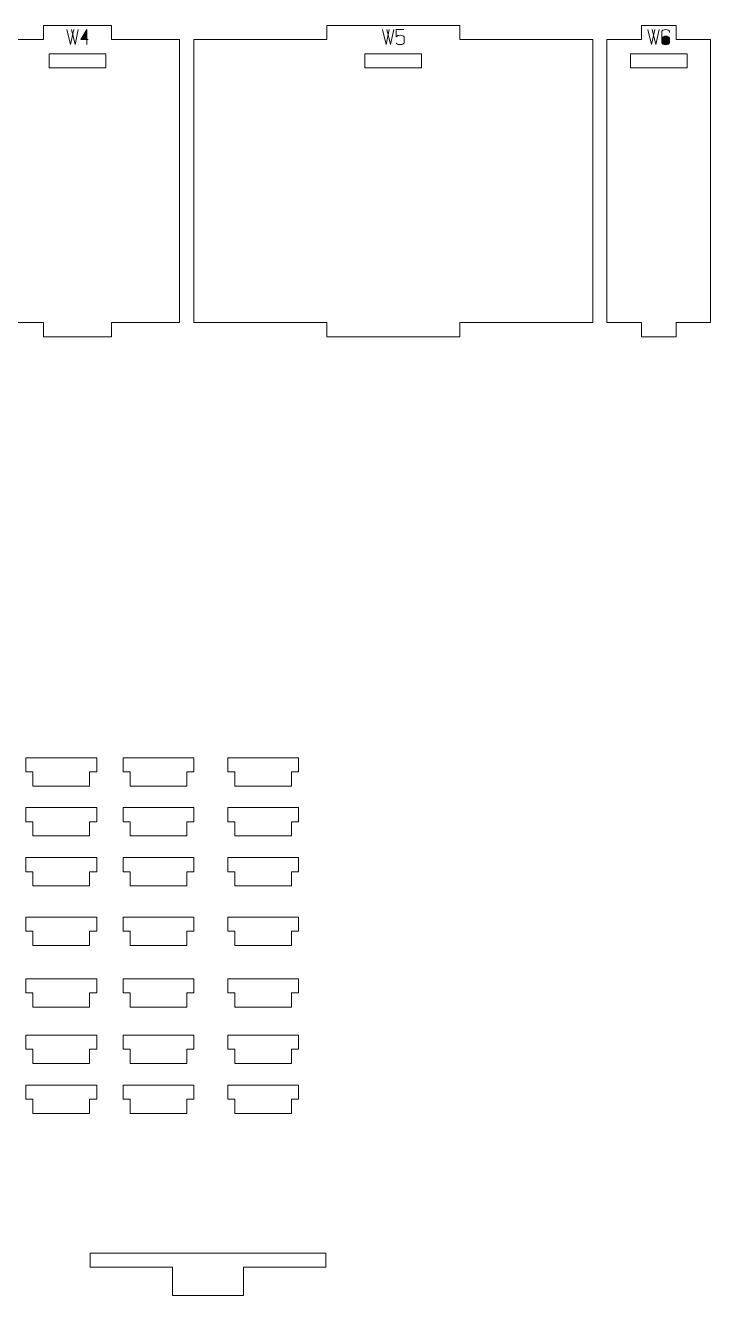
# Model space of a CAD drawing. Header units: centimetres. Extents: x -250 to 250, y -508 to 508.
# Drawn here: x 30.93 to 45.45, y -289.11 to -262.18 of the extents above; entities that cross this region are included whole.
import ezdxf

# ---------------------------------------------------------------- set-up
doc = ezdxf.new("R2010")
doc.units = ezdxf.units.CM
doc.header["$MEASUREMENT"] = 0
doc.layers.add('Capa 1', color=7, linetype='Continuous')

msp = doc.modelspace()

# ---------------------------------------------------------------- hatches: boundary and pattern name
at = {"layer": 'Capa 1', "true_color": 0x3e4095}
h = msp.add_hatch(color=175, dxfattribs=at)
edge = h.paths.add_edge_path()
edge.add_spline(control_points=[(31.81175, -262.27018), (31.81175, -262.27018), (31.88971, -262.58662), (31.88971, -262.58662), (31.88971, -262.58662), (31.95805, -262.27018), (31.95805, -262.27018), (31.95805, -262.27018), (31.95805, -262.27018), (31.95805, -262.27018), (31.95805, -262.27018), (31.88971, -262.58662), (31.88971, -262.58662), (31.88971, -262.58662), (31.81175, -262.27018), (31.81175, -262.27018)], knot_values=[0, 0, 0, 0, 0.2, 0.2, 0.2, 0.4, 0.4, 0.4, 0.6, 0.6, 0.6, 0.8, 0.8, 0.8, 1, 1, 1, 1], degree=3, periodic=1)
h = msp.add_hatch(color=175, dxfattribs=at)
edge = h.paths.add_edge_path()
edge.add_spline(control_points=[(31.90531, -262.27018), (31.90531, -262.27018), (31.98327, -262.58662), (31.98327, -262.58662), (31.98327, -262.58662), (32.0516, -262.27018), (32.0516, -262.27018), (32.0516, -262.27018), (32.0516, -262.27018), (32.0516, -262.27018), (32.0516, -262.27018), (31.98327, -262.58662), (31.98327, -262.58662), (31.98327, -262.58662), (31.90531, -262.27018), (31.90531, -262.27018)], knot_values=[0, 0, 0, 0, 0.2, 0.2, 0.2, 0.4, 0.4, 0.4, 0.6, 0.6, 0.6, 0.8, 0.8, 0.8, 1, 1, 1, 1], degree=3, periodic=1)
h = msp.add_hatch(color=175, dxfattribs=at)
edge = h.paths.add_edge_path()
edge.add_spline(control_points=[(32.23505, -262.48206), (32.23505, -262.48206), (32.23505, -262.26972), (32.23505, -262.26972), (32.23505, -262.26972), (32.10526, -262.48206), (32.10526, -262.48206), (32.10526, -262.48206), (32.23505, -262.48206), (32.23505, -262.48206)], knot_values=[0, 0, 0, 0, 0.33333333, 0.33333333, 0.33333333, 0.66666667, 0.66666667, 0.66666667, 1, 1, 1, 1], degree=3, periodic=1)
h = msp.add_hatch(color=175, dxfattribs=at)
edge = h.paths.add_edge_path()
edge.add_spline(control_points=[(32.23505, -262.48206), (32.23505, -262.48206), (32.23505, -262.58662), (32.23505, -262.58662), (32.23505, -262.58662), (32.23505, -262.48206), (32.23505, -262.48206), (32.23505, -262.48206), (32.10526, -262.48206), (32.10526, -262.48206), (32.10526, -262.48206), (32.23505, -262.26972), (32.23505, -262.26972), (32.23505, -262.26972), (32.23505, -262.48206), (32.23505, -262.48206), (32.23505, -262.48206), (32.26486, -262.48206), (32.26486, -262.48206), (32.26486, -262.48206), (32.23505, -262.48206), (32.23505, -262.48206)], knot_values=[0, 0, 0, 0, 0.14285714, 0.14285714, 0.14285714, 0.28571429, 0.28571429, 0.28571429, 0.42857143, 0.42857143, 0.42857143, 0.57142857, 0.57142857, 0.57142857, 0.71428571, 0.71428571, 0.71428571, 0.85714286, 0.85714286, 0.85714286, 1, 1, 1, 1], degree=3, periodic=1)
h = msp.add_hatch(color=175, dxfattribs=at)
edge = h.paths.add_edge_path()
edge.add_spline(control_points=[(38.49893, -262.27018), (38.49893, -262.27018), (38.57689, -262.58662), (38.57689, -262.58662), (38.57689, -262.58662), (38.64523, -262.27018), (38.64523, -262.27018), (38.64523, -262.27018), (38.64523, -262.27018), (38.64523, -262.27018), (38.64523, -262.27018), (38.57689, -262.58662), (38.57689, -262.58662), (38.57689, -262.58662), (38.49893, -262.27018), (38.49893, -262.27018)], knot_values=[0, 0, 0, 0, 0.2, 0.2, 0.2, 0.4, 0.4, 0.4, 0.6, 0.6, 0.6, 0.8, 0.8, 0.8, 1, 1, 1, 1], degree=3, periodic=1)
h = msp.add_hatch(color=175, dxfattribs=at)
edge = h.paths.add_edge_path()
edge.add_spline(control_points=[(38.59249, -262.27018), (38.59249, -262.27018), (38.67045, -262.58662), (38.67045, -262.58662), (38.67045, -262.58662), (38.73878, -262.27018), (38.73878, -262.27018), (38.73878, -262.27018), (38.73878, -262.27018), (38.73878, -262.27018), (38.73878, -262.27018), (38.67045, -262.58662), (38.67045, -262.58662), (38.67045, -262.58662), (38.59249, -262.27018), (38.59249, -262.27018)], knot_values=[0, 0, 0, 0, 0.2, 0.2, 0.2, 0.4, 0.4, 0.4, 0.6, 0.6, 0.6, 0.8, 0.8, 0.8, 1, 1, 1, 1], degree=3, periodic=1)
h = msp.add_hatch(color=175, dxfattribs=at)
edge = h.paths.add_edge_path()
edge.add_spline(control_points=[(38.87499, -262.58662), (38.85145, -262.58662), (38.8318, -262.58318), (38.81606, -262.5763), (38.80031, -262.56942), (38.79244, -262.56109), (38.79244, -262.55131), (38.79244, -262.56109), (38.80031, -262.56942), (38.81606, -262.5763), (38.8318, -262.58318), (38.85145, -262.58662), (38.87499, -262.58662), (38.89853, -262.58662), (38.91818, -262.58318), (38.93392, -262.5763), (38.94967, -262.56942), (38.95754, -262.56109), (38.95754, -262.55131), (38.95754, -262.55131), (38.95754, -262.42565), (38.95754, -262.42565), (38.95754, -262.41586), (38.94967, -262.40753), (38.93392, -262.40065), (38.91818, -262.39377), (38.89853, -262.39033), (38.87499, -262.39033), (38.85359, -262.39217), (38.83708, -262.39462), (38.82546, -262.39767), (38.81384, -262.40073), (38.80284, -262.41006), (38.79244, -262.42565), (38.79244, -262.42565), (38.79244, -262.27018), (38.79244, -262.27018), (38.79244, -262.27018), (38.95204, -262.27018), (38.95204, -262.27018), (38.95204, -262.27018), (38.79244, -262.27018), (38.79244, -262.27018), (38.79244, -262.27018), (38.79244, -262.42565), (38.79244, -262.42565), (38.80284, -262.41006), (38.81384, -262.40073), (38.82546, -262.39767), (38.83708, -262.39462), (38.85359, -262.39217), (38.87499, -262.39033), (38.89853, -262.39033), (38.91818, -262.39377), (38.93392, -262.40065), (38.94967, -262.40753), (38.95754, -262.41586), (38.95754, -262.42565), (38.95754, -262.42565), (38.95754, -262.55131), (38.95754, -262.55131), (38.95754, -262.56109), (38.94967, -262.56942), (38.93392, -262.5763), (38.91818, -262.58318), (38.89853, -262.58662), (38.87499, -262.58662)], knot_values=[0, 0, 0, 0, 0.04545455, 0.04545455, 0.04545455, 0.09090909, 0.09090909, 0.09090909, 0.13636364, 0.13636364, 0.13636364, 0.18181818, 0.18181818, 0.18181818, 0.22727273, 0.22727273, 0.22727273, 0.27272727, 0.27272727, 0.27272727, 0.31818182, 0.31818182, 0.31818182, 0.36363636, 0.36363636, 0.36363636, 0.40909091, 0.40909091, 0.40909091, 0.45454545, 0.45454545, 0.45454545, 0.5, 0.5, 0.5, 0.54545455, 0.54545455, 0.54545455, 0.59090909, 0.59090909, 0.59090909, 0.63636364, 0.63636364, 0.63636364, 0.68181818, 0.68181818, 0.68181818, 0.72727273, 0.72727273, 0.72727273, 0.77272727, 0.77272727, 0.77272727, 0.81818182, 0.81818182, 0.81818182, 0.86363636, 0.86363636, 0.86363636, 0.90909091, 0.90909091, 0.90909091, 0.95454545, 0.95454545, 0.95454545, 1, 1, 1, 1], degree=3, periodic=1)
h = msp.add_hatch(color=175, dxfattribs=at)
edge = h.paths.add_edge_path()
edge.add_spline(control_points=[(44.12584, -262.27018), (44.12584, -262.27018), (44.2038, -262.58662), (44.2038, -262.58662), (44.2038, -262.58662), (44.27214, -262.27018), (44.27214, -262.27018), (44.27214, -262.27018), (44.27214, -262.27018), (44.27214, -262.27018), (44.27214, -262.27018), (44.2038, -262.58662), (44.2038, -262.58662), (44.2038, -262.58662), (44.12584, -262.27018), (44.12584, -262.27018)], knot_values=[0, 0, 0, 0, 0.2, 0.2, 0.2, 0.4, 0.4, 0.4, 0.6, 0.6, 0.6, 0.8, 0.8, 0.8, 1, 1, 1, 1], degree=3, periodic=1)
h = msp.add_hatch(color=175, dxfattribs=at)
edge = h.paths.add_edge_path()
edge.add_spline(control_points=[(44.2194, -262.27018), (44.2194, -262.27018), (44.29736, -262.58662), (44.29736, -262.58662), (44.29736, -262.58662), (44.36569, -262.27018), (44.36569, -262.27018), (44.36569, -262.27018), (44.36569, -262.27018), (44.36569, -262.27018), (44.36569, -262.27018), (44.29736, -262.58662), (44.29736, -262.58662), (44.29736, -262.58662), (44.2194, -262.27018), (44.2194, -262.27018)], knot_values=[0, 0, 0, 0, 0.2, 0.2, 0.2, 0.4, 0.4, 0.4, 0.6, 0.6, 0.6, 0.8, 0.8, 0.8, 1, 1, 1, 1], degree=3, periodic=1)
h = msp.add_hatch(color=175, dxfattribs=at)
edge = h.paths.add_edge_path()
edge.add_spline(control_points=[(44.5019, -262.58662), (44.47836, -262.58662), (44.45871, -262.58318), (44.44297, -262.5763), (44.42722, -262.56942), (44.41935, -262.56109), (44.41935, -262.55131), (44.41935, -262.55131), (44.41935, -262.44445), (44.41935, -262.44445), (44.41935, -262.44445), (44.41935, -262.30549), (44.41935, -262.30549), (44.41935, -262.29571), (44.42722, -262.28738), (44.44297, -262.2805), (44.45871, -262.27362), (44.47836, -262.27018), (44.5019, -262.27018), (44.52544, -262.27018), (44.54509, -262.27362), (44.56083, -262.2805), (44.57658, -262.28738), (44.58445, -262.29571), (44.58445, -262.30549), (44.58445, -262.30549), (44.58445, -262.33117), (44.58445, -262.33117), (44.58445, -262.33117), (44.58445, -262.30549), (44.58445, -262.30549), (44.58445, -262.29571), (44.57658, -262.28738), (44.56083, -262.2805), (44.54509, -262.27362), (44.52544, -262.27018), (44.5019, -262.27018), (44.47836, -262.27018), (44.45871, -262.27362), (44.44297, -262.2805), (44.42722, -262.28738), (44.41935, -262.29571), (44.41935, -262.30549), (44.41935, -262.30549), (44.41935, -262.44445), (44.41935, -262.44445), (44.41935, -262.43528), (44.4289, -262.4271), (44.44801, -262.41992), (44.46712, -262.41273), (44.48508, -262.40914), (44.5019, -262.40914), (44.52544, -262.40914), (44.54509, -262.41258), (44.56083, -262.41946), (44.57658, -262.42634), (44.58445, -262.43467), (44.58445, -262.44445), (44.58445, -262.44445), (44.58445, -262.55131), (44.58445, -262.55131), (44.58445, -262.56109), (44.57658, -262.56942), (44.56083, -262.5763), (44.54509, -262.58318), (44.52544, -262.58662), (44.5019, -262.58662)], knot_values=[0, 0, 0, 0, 0.04545455, 0.04545455, 0.04545455, 0.09090909, 0.09090909, 0.09090909, 0.13636364, 0.13636364, 0.13636364, 0.18181818, 0.18181818, 0.18181818, 0.22727273, 0.22727273, 0.22727273, 0.27272727, 0.27272727, 0.27272727, 0.31818182, 0.31818182, 0.31818182, 0.36363636, 0.36363636, 0.36363636, 0.40909091, 0.40909091, 0.40909091, 0.45454545, 0.45454545, 0.45454545, 0.5, 0.5, 0.5, 0.54545455, 0.54545455, 0.54545455, 0.59090909, 0.59090909, 0.59090909, 0.63636364, 0.63636364, 0.63636364, 0.68181818, 0.68181818, 0.68181818, 0.72727273, 0.72727273, 0.72727273, 0.77272727, 0.77272727, 0.77272727, 0.81818182, 0.81818182, 0.81818182, 0.86363636, 0.86363636, 0.86363636, 0.90909091, 0.90909091, 0.90909091, 0.95454545, 0.95454545, 0.95454545, 1, 1, 1, 1], degree=3, periodic=1)
h = msp.add_hatch(color=175, dxfattribs=at)
edge = h.paths.add_edge_path()
edge.add_spline(control_points=[(44.41935, -262.55131), (44.41935, -262.56109), (44.42722, -262.56942), (44.44297, -262.5763), (44.45871, -262.58318), (44.47836, -262.58662), (44.5019, -262.58662), (44.52544, -262.58662), (44.54509, -262.58318), (44.56083, -262.5763), (44.57658, -262.56942), (44.58445, -262.56109), (44.58445, -262.55131), (44.58445, -262.55131), (44.58445, -262.44445), (44.58445, -262.44445), (44.58445, -262.43467), (44.57658, -262.42634), (44.56083, -262.41946), (44.54509, -262.41258), (44.52544, -262.40914), (44.5019, -262.40914), (44.48508, -262.40914), (44.46712, -262.41273), (44.44801, -262.41992), (44.4289, -262.4271), (44.41935, -262.43528), (44.41935, -262.44445), (44.41935, -262.44445), (44.41935, -262.55131), (44.41935, -262.55131)], knot_values=[0, 0, 0, 0, 0.1, 0.1, 0.1, 0.2, 0.2, 0.2, 0.3, 0.3, 0.3, 0.4, 0.4, 0.4, 0.5, 0.5, 0.5, 0.6, 0.6, 0.6, 0.7, 0.7, 0.7, 0.8, 0.8, 0.8, 0.9, 0.9, 0.9, 1, 1, 1, 1], degree=3, periodic=1)

# ---------------------------------------------------------------- linework, layer by layer
at = {"layer": 'Capa 1', "color": 240, "lineweight": 20}
for points, knots in [([(29.87592, -262.48022), (29.87592, -262.48022), (29.87592, -268.48022), (29.87592, -268.48022), (29.87592, -268.48022), (31.31752, -268.48022), (31.31752, -268.48022), (31.31752, -268.48022), (31.31752, -268.78022), (31.31752, -268.78022), (31.31752, -268.78022), (32.75911, -268.78022), (32.75911, -268.78022), (32.75911, -268.78022), (32.75911, -268.48022), (32.75911, -268.48022), (32.75911, -268.48022), (34.2007, -268.48022), (34.2007, -268.48022), (34.2007, -268.48022), (34.2007, -262.48022), (34.2007, -262.48022), (34.2007, -262.48022), (32.75911, -262.48022), (32.75911, -262.48022), (32.75911, -262.48022), (32.75911, -262.18022), (32.75911, -262.18022), (32.75911, -262.18022), (31.31752, -262.18022), (31.31752, -262.18022), (31.31752, -262.18022), (31.31752, -262.48022), (31.31752, -262.48022), (31.31752, -262.48022), (29.87592, -262.48022), (29.87592, -262.48022)], [0, 0, 0, 0, 0.08333333, 0.08333333, 0.08333333, 0.16666667, 0.16666667, 0.16666667, 0.25, 0.25, 0.25, 0.33333333, 0.33333333, 0.33333333, 0.41666667, 0.41666667, 0.41666667, 0.5, 0.5, 0.5, 0.58333333, 0.58333333, 0.58333333, 0.66666667, 0.66666667, 0.66666667, 0.75, 0.75, 0.75, 0.83333333, 0.83333333, 0.83333333, 0.91666667, 0.91666667, 0.91666667, 1, 1, 1, 1]), ([(34.5007, -262.48022), (34.5007, -262.48022), (34.5007, -268.48022), (34.5007, -268.48022), (34.5007, -268.48022), (37.31906, -268.48022), (37.31906, -268.48022), (37.31906, -268.48022), (37.31906, -268.78022), (37.31906, -268.78022), (37.31906, -268.78022), (40.13741, -268.78022), (40.13741, -268.78022), (40.13741, -268.78022), (40.13741, -268.48022), (40.13741, -268.48022), (40.13741, -268.48022), (42.95577, -268.48022), (42.95577, -268.48022), (42.95577, -268.48022), (42.95577, -262.48022), (42.95577, -262.48022), (42.95577, -262.48022), (40.13741, -262.48022), (40.13741, -262.48022), (40.13741, -262.48022), (40.13741, -262.18022), (40.13741, -262.18022), (40.13741, -262.18022), (37.31906, -262.18022), (37.31906, -262.18022), (37.31906, -262.18022), (37.31906, -262.48022), (37.31906, -262.48022), (37.31906, -262.48022), (34.5007, -262.48022), (34.5007, -262.48022)], [0, 0, 0, 0, 0.08333333, 0.08333333, 0.08333333, 0.16666667, 0.16666667, 0.16666667, 0.25, 0.25, 0.25, 0.33333333, 0.33333333, 0.33333333, 0.41666667, 0.41666667, 0.41666667, 0.5, 0.5, 0.5, 0.58333333, 0.58333333, 0.58333333, 0.66666667, 0.66666667, 0.66666667, 0.75, 0.75, 0.75, 0.83333333, 0.83333333, 0.83333333, 0.91666667, 0.91666667, 0.91666667, 1, 1, 1, 1]), ([(43.25577, -262.48022), (43.25577, -262.48022), (43.25577, -268.48022), (43.25577, -268.48022), (43.25577, -268.48022), (43.98868, -268.48022), (43.98868, -268.48022), (43.98868, -268.48022), (43.98868, -268.78022), (43.98868, -268.78022), (43.98868, -268.78022), (44.7216, -268.78022), (44.7216, -268.78022), (44.7216, -268.78022), (44.7216, -268.48022), (44.7216, -268.48022), (44.7216, -268.48022), (45.45452, -268.48022), (45.45452, -268.48022), (45.45452, -268.48022), (45.45452, -262.48022), (45.45452, -262.48022), (45.45452, -262.48022), (44.7216, -262.48022), (44.7216, -262.48022), (44.7216, -262.48022), (44.7216, -262.18022), (44.7216, -262.18022), (44.7216, -262.18022), (43.98868, -262.18022), (43.98868, -262.18022), (43.98868, -262.18022), (43.98868, -262.48022), (43.98868, -262.48022), (43.98868, -262.48022), (43.25577, -262.48022), (43.25577, -262.48022)], [0, 0, 0, 0, 0.08333333, 0.08333333, 0.08333333, 0.16666667, 0.16666667, 0.16666667, 0.25, 0.25, 0.25, 0.33333333, 0.33333333, 0.33333333, 0.41666667, 0.41666667, 0.41666667, 0.5, 0.5, 0.5, 0.58333333, 0.58333333, 0.58333333, 0.66666667, 0.66666667, 0.66666667, 0.75, 0.75, 0.75, 0.83333333, 0.83333333, 0.83333333, 0.91666667, 0.91666667, 0.91666667, 1, 1, 1, 1]), ([(31.43831, -263.08), (31.43831, -263.08), (32.63831, -263.08), (32.63831, -263.08), (32.63831, -263.08), (32.63831, -262.78), (32.63831, -262.78), (32.63831, -262.78), (31.43831, -262.78), (31.43831, -262.78), (31.43831, -262.78), (31.43831, -263.08), (31.43831, -263.08)], [0, 0, 0, 0, 0.25, 0.25, 0.25, 0.5, 0.5, 0.5, 0.75, 0.75, 0.75, 1, 1, 1, 1]), ([(38.12824, -263.08), (38.12824, -263.08), (39.32824, -263.08), (39.32824, -263.08), (39.32824, -263.08), (39.32824, -262.78), (39.32824, -262.78), (39.32824, -262.78), (38.12824, -262.78), (38.12824, -262.78), (38.12824, -262.78), (38.12824, -263.08), (38.12824, -263.08)], [0, 0, 0, 0, 0.25, 0.25, 0.25, 0.5, 0.5, 0.5, 0.75, 0.75, 0.75, 1, 1, 1, 1]), ([(43.75515, -263.08), (43.75515, -263.08), (44.95515, -263.08), (44.95515, -263.08), (44.95515, -263.08), (44.95515, -262.78), (44.95515, -262.78), (44.95515, -262.78), (43.75515, -262.78), (43.75515, -262.78), (43.75515, -262.78), (43.75515, -263.08), (43.75515, -263.08)], [0, 0, 0, 0, 0.25, 0.25, 0.25, 0.5, 0.5, 0.5, 0.75, 0.75, 0.75, 1, 1, 1, 1])]:
    msp.add_open_spline(points, degree=3, knots=knots, dxfattribs=at)
at = {"layer": 'Capa 1', "color": 114, "lineweight": 9}
for points, knots in [([(31.81175, -262.27018), (31.81175, -262.27018), (31.88971, -262.58662), (31.88971, -262.58662), (31.88971, -262.58662), (31.95805, -262.27018), (31.95805, -262.27018), (31.95805, -262.27018), (31.95805, -262.27018), (31.95805, -262.27018), (31.95805, -262.27018), (31.88971, -262.58662), (31.88971, -262.58662), (31.88971, -262.58662), (31.81175, -262.27018), (31.81175, -262.27018)], [0, 0, 0, 0, 0.2, 0.2, 0.2, 0.4, 0.4, 0.4, 0.6, 0.6, 0.6, 0.8, 0.8, 0.8, 1, 1, 1, 1]), ([(31.90531, -262.27018), (31.90531, -262.27018), (31.98327, -262.58662), (31.98327, -262.58662), (31.98327, -262.58662), (32.0516, -262.27018), (32.0516, -262.27018), (32.0516, -262.27018), (32.0516, -262.27018), (32.0516, -262.27018), (32.0516, -262.27018), (31.98327, -262.58662), (31.98327, -262.58662), (31.98327, -262.58662), (31.90531, -262.27018), (31.90531, -262.27018)], [0, 0, 0, 0, 0.2, 0.2, 0.2, 0.4, 0.4, 0.4, 0.6, 0.6, 0.6, 0.8, 0.8, 0.8, 1, 1, 1, 1]), ([(32.23505, -262.48206), (32.23505, -262.48206), (32.23505, -262.26972), (32.23505, -262.26972), (32.23505, -262.26972), (32.10526, -262.48206), (32.10526, -262.48206), (32.10526, -262.48206), (32.23505, -262.48206), (32.23505, -262.48206)], [0, 0, 0, 0, 0.33333333, 0.33333333, 0.33333333, 0.66666667, 0.66666667, 0.66666667, 1, 1, 1, 1]), ([(32.23505, -262.48206), (32.23505, -262.48206), (32.23505, -262.58662), (32.23505, -262.58662), (32.23505, -262.58662), (32.23505, -262.48206), (32.23505, -262.48206), (32.23505, -262.48206), (32.10526, -262.48206), (32.10526, -262.48206), (32.10526, -262.48206), (32.23505, -262.26972), (32.23505, -262.26972), (32.23505, -262.26972), (32.23505, -262.48206), (32.23505, -262.48206), (32.23505, -262.48206), (32.26486, -262.48206), (32.26486, -262.48206), (32.26486, -262.48206), (32.23505, -262.48206), (32.23505, -262.48206)], [0, 0, 0, 0, 0.14285714, 0.14285714, 0.14285714, 0.28571429, 0.28571429, 0.28571429, 0.42857143, 0.42857143, 0.42857143, 0.57142857, 0.57142857, 0.57142857, 0.71428571, 0.71428571, 0.71428571, 0.85714286, 0.85714286, 0.85714286, 1, 1, 1, 1]), ([(38.49893, -262.27018), (38.49893, -262.27018), (38.57689, -262.58662), (38.57689, -262.58662), (38.57689, -262.58662), (38.64523, -262.27018), (38.64523, -262.27018), (38.64523, -262.27018), (38.64523, -262.27018), (38.64523, -262.27018), (38.64523, -262.27018), (38.57689, -262.58662), (38.57689, -262.58662), (38.57689, -262.58662), (38.49893, -262.27018), (38.49893, -262.27018)], [0, 0, 0, 0, 0.2, 0.2, 0.2, 0.4, 0.4, 0.4, 0.6, 0.6, 0.6, 0.8, 0.8, 0.8, 1, 1, 1, 1]), ([(38.59249, -262.27018), (38.59249, -262.27018), (38.67045, -262.58662), (38.67045, -262.58662), (38.67045, -262.58662), (38.73878, -262.27018), (38.73878, -262.27018), (38.73878, -262.27018), (38.73878, -262.27018), (38.73878, -262.27018), (38.73878, -262.27018), (38.67045, -262.58662), (38.67045, -262.58662), (38.67045, -262.58662), (38.59249, -262.27018), (38.59249, -262.27018)], [0, 0, 0, 0, 0.2, 0.2, 0.2, 0.4, 0.4, 0.4, 0.6, 0.6, 0.6, 0.8, 0.8, 0.8, 1, 1, 1, 1]), ([(38.87499, -262.58662), (38.85145, -262.58662), (38.8318, -262.58318), (38.81606, -262.5763), (38.80031, -262.56942), (38.79244, -262.56109), (38.79244, -262.55131), (38.79244, -262.56109), (38.80031, -262.56942), (38.81606, -262.5763), (38.8318, -262.58318), (38.85145, -262.58662), (38.87499, -262.58662), (38.89853, -262.58662), (38.91818, -262.58318), (38.93392, -262.5763), (38.94967, -262.56942), (38.95754, -262.56109), (38.95754, -262.55131), (38.95754, -262.55131), (38.95754, -262.42565), (38.95754, -262.42565), (38.95754, -262.41586), (38.94967, -262.40753), (38.93392, -262.40065), (38.91818, -262.39377), (38.89853, -262.39033), (38.87499, -262.39033), (38.85359, -262.39217), (38.83708, -262.39462), (38.82546, -262.39767), (38.81384, -262.40073), (38.80284, -262.41006), (38.79244, -262.42565), (38.79244, -262.42565), (38.79244, -262.27018), (38.79244, -262.27018), (38.79244, -262.27018), (38.95204, -262.27018), (38.95204, -262.27018), (38.95204, -262.27018), (38.79244, -262.27018), (38.79244, -262.27018), (38.79244, -262.27018), (38.79244, -262.42565), (38.79244, -262.42565), (38.80284, -262.41006), (38.81384, -262.40073), (38.82546, -262.39767), (38.83708, -262.39462), (38.85359, -262.39217), (38.87499, -262.39033), (38.89853, -262.39033), (38.91818, -262.39377), (38.93392, -262.40065), (38.94967, -262.40753), (38.95754, -262.41586), (38.95754, -262.42565), (38.95754, -262.42565), (38.95754, -262.55131), (38.95754, -262.55131), (38.95754, -262.56109), (38.94967, -262.56942), (38.93392, -262.5763), (38.91818, -262.58318), (38.89853, -262.58662), (38.87499, -262.58662)], [0, 0, 0, 0, 0.04545455, 0.04545455, 0.04545455, 0.09090909, 0.09090909, 0.09090909, 0.13636364, 0.13636364, 0.13636364, 0.18181818, 0.18181818, 0.18181818, 0.22727273, 0.22727273, 0.22727273, 0.27272727, 0.27272727, 0.27272727, 0.31818182, 0.31818182, 0.31818182, 0.36363636, 0.36363636, 0.36363636, 0.40909091, 0.40909091, 0.40909091, 0.45454545, 0.45454545, 0.45454545, 0.5, 0.5, 0.5, 0.54545455, 0.54545455, 0.54545455, 0.59090909, 0.59090909, 0.59090909, 0.63636364, 0.63636364, 0.63636364, 0.68181818, 0.68181818, 0.68181818, 0.72727273, 0.72727273, 0.72727273, 0.77272727, 0.77272727, 0.77272727, 0.81818182, 0.81818182, 0.81818182, 0.86363636, 0.86363636, 0.86363636, 0.90909091, 0.90909091, 0.90909091, 0.95454545, 0.95454545, 0.95454545, 1, 1, 1, 1]), ([(44.12584, -262.27018), (44.12584, -262.27018), (44.2038, -262.58662), (44.2038, -262.58662), (44.2038, -262.58662), (44.27214, -262.27018), (44.27214, -262.27018), (44.27214, -262.27018), (44.27214, -262.27018), (44.27214, -262.27018), (44.27214, -262.27018), (44.2038, -262.58662), (44.2038, -262.58662), (44.2038, -262.58662), (44.12584, -262.27018), (44.12584, -262.27018)], [0, 0, 0, 0, 0.2, 0.2, 0.2, 0.4, 0.4, 0.4, 0.6, 0.6, 0.6, 0.8, 0.8, 0.8, 1, 1, 1, 1]), ([(44.2194, -262.27018), (44.2194, -262.27018), (44.29736, -262.58662), (44.29736, -262.58662), (44.29736, -262.58662), (44.36569, -262.27018), (44.36569, -262.27018), (44.36569, -262.27018), (44.36569, -262.27018), (44.36569, -262.27018), (44.36569, -262.27018), (44.29736, -262.58662), (44.29736, -262.58662), (44.29736, -262.58662), (44.2194, -262.27018), (44.2194, -262.27018)], [0, 0, 0, 0, 0.2, 0.2, 0.2, 0.4, 0.4, 0.4, 0.6, 0.6, 0.6, 0.8, 0.8, 0.8, 1, 1, 1, 1]), ([(44.5019, -262.58662), (44.47836, -262.58662), (44.45871, -262.58318), (44.44297, -262.5763), (44.42722, -262.56942), (44.41935, -262.56109), (44.41935, -262.55131), (44.41935, -262.55131), (44.41935, -262.44445), (44.41935, -262.44445), (44.41935, -262.44445), (44.41935, -262.30549), (44.41935, -262.30549), (44.41935, -262.29571), (44.42722, -262.28738), (44.44297, -262.2805), (44.45871, -262.27362), (44.47836, -262.27018), (44.5019, -262.27018), (44.52544, -262.27018), (44.54509, -262.27362), (44.56083, -262.2805), (44.57658, -262.28738), (44.58445, -262.29571), (44.58445, -262.30549), (44.58445, -262.30549), (44.58445, -262.33117), (44.58445, -262.33117), (44.58445, -262.33117), (44.58445, -262.30549), (44.58445, -262.30549), (44.58445, -262.29571), (44.57658, -262.28738), (44.56083, -262.2805), (44.54509, -262.27362), (44.52544, -262.27018), (44.5019, -262.27018), (44.47836, -262.27018), (44.45871, -262.27362), (44.44297, -262.2805), (44.42722, -262.28738), (44.41935, -262.29571), (44.41935, -262.30549), (44.41935, -262.30549), (44.41935, -262.44445), (44.41935, -262.44445), (44.41935, -262.43528), (44.4289, -262.4271), (44.44801, -262.41992), (44.46712, -262.41273), (44.48508, -262.40914), (44.5019, -262.40914), (44.52544, -262.40914), (44.54509, -262.41258), (44.56083, -262.41946), (44.57658, -262.42634), (44.58445, -262.43467), (44.58445, -262.44445), (44.58445, -262.44445), (44.58445, -262.55131), (44.58445, -262.55131), (44.58445, -262.56109), (44.57658, -262.56942), (44.56083, -262.5763), (44.54509, -262.58318), (44.52544, -262.58662), (44.5019, -262.58662)], [0, 0, 0, 0, 0.04545455, 0.04545455, 0.04545455, 0.09090909, 0.09090909, 0.09090909, 0.13636364, 0.13636364, 0.13636364, 0.18181818, 0.18181818, 0.18181818, 0.22727273, 0.22727273, 0.22727273, 0.27272727, 0.27272727, 0.27272727, 0.31818182, 0.31818182, 0.31818182, 0.36363636, 0.36363636, 0.36363636, 0.40909091, 0.40909091, 0.40909091, 0.45454545, 0.45454545, 0.45454545, 0.5, 0.5, 0.5, 0.54545455, 0.54545455, 0.54545455, 0.59090909, 0.59090909, 0.59090909, 0.63636364, 0.63636364, 0.63636364, 0.68181818, 0.68181818, 0.68181818, 0.72727273, 0.72727273, 0.72727273, 0.77272727, 0.77272727, 0.77272727, 0.81818182, 0.81818182, 0.81818182, 0.86363636, 0.86363636, 0.86363636, 0.90909091, 0.90909091, 0.90909091, 0.95454545, 0.95454545, 0.95454545, 1, 1, 1, 1]), ([(44.41935, -262.55131), (44.41935, -262.56109), (44.42722, -262.56942), (44.44297, -262.5763), (44.45871, -262.58318), (44.47836, -262.58662), (44.5019, -262.58662), (44.52544, -262.58662), (44.54509, -262.58318), (44.56083, -262.5763), (44.57658, -262.56942), (44.58445, -262.56109), (44.58445, -262.55131), (44.58445, -262.55131), (44.58445, -262.44445), (44.58445, -262.44445), (44.58445, -262.43467), (44.57658, -262.42634), (44.56083, -262.41946), (44.54509, -262.41258), (44.52544, -262.40914), (44.5019, -262.40914), (44.48508, -262.40914), (44.46712, -262.41273), (44.44801, -262.41992), (44.4289, -262.4271), (44.41935, -262.43528), (44.41935, -262.44445), (44.41935, -262.44445), (44.41935, -262.55131), (44.41935, -262.55131)], [0, 0, 0, 0, 0.1, 0.1, 0.1, 0.2, 0.2, 0.2, 0.3, 0.3, 0.3, 0.4, 0.4, 0.4, 0.5, 0.5, 0.5, 0.6, 0.6, 0.6, 0.7, 0.7, 0.7, 0.8, 0.8, 0.8, 0.9, 0.9, 0.9, 1, 1, 1, 1])]:
    msp.add_open_spline(points, degree=3, knots=knots, dxfattribs=at)
at = {"layer": 'Capa 1', "color": 240, "lineweight": 9}
for points in [[(32.2921, -278.00751), (32.2921, -278.00751), (32.2921, -278.30751), (32.2921, -278.30751), (32.2921, -278.30751), (31.0921, -278.30751), (31.0921, -278.30751), (31.0921, -278.30751), (31.0921, -278.00751), (31.0921, -278.00751), (31.0921, -278.00751), (30.9421, -278.00751), (30.9421, -278.00751), (30.9421, -278.00751), (30.9421, -277.70751), (30.9421, -277.70751), (30.9421, -277.70751), (32.4421, -277.70751), (32.4421, -277.70751), (32.4421, -277.70751), (32.4421, -278.00751), (32.4421, -278.00751), (32.4421, -278.00751), (32.2921, -278.00751), (32.2921, -278.00751)], [(34.35202, -278.00751), (34.35202, -278.00751), (34.35202, -278.30751), (34.35202, -278.30751), (34.35202, -278.30751), (33.15202, -278.30751), (33.15202, -278.30751), (33.15202, -278.30751), (33.15202, -278.00751), (33.15202, -278.00751), (33.15202, -278.00751), (33.00202, -278.00751), (33.00202, -278.00751), (33.00202, -278.00751), (33.00202, -277.70751), (33.00202, -277.70751), (33.00202, -277.70751), (34.50202, -277.70751), (34.50202, -277.70751), (34.50202, -277.70751), (34.50202, -278.00751), (34.50202, -278.00751), (34.50202, -278.00751), (34.35202, -278.00751), (34.35202, -278.00751)], [(36.57235, -278.00751), (36.57235, -278.00751), (36.57235, -278.30751), (36.57235, -278.30751), (36.57235, -278.30751), (35.37235, -278.30751), (35.37235, -278.30751), (35.37235, -278.30751), (35.37235, -278.00751), (35.37235, -278.00751), (35.37235, -278.00751), (35.22235, -278.00751), (35.22235, -278.00751), (35.22235, -278.00751), (35.22235, -277.70751), (35.22235, -277.70751), (35.22235, -277.70751), (36.72235, -277.70751), (36.72235, -277.70751), (36.72235, -277.70751), (36.72235, -278.00751), (36.72235, -278.00751), (36.72235, -278.00751), (36.57235, -278.00751), (36.57235, -278.00751)], [(32.2921, -279.06331), (32.2921, -279.06331), (32.2921, -279.36331), (32.2921, -279.36331), (32.2921, -279.36331), (31.0921, -279.36331), (31.0921, -279.36331), (31.0921, -279.36331), (31.0921, -279.06331), (31.0921, -279.06331), (31.0921, -279.06331), (30.9421, -279.06331), (30.9421, -279.06331), (30.9421, -279.06331), (30.9421, -278.76331), (30.9421, -278.76331), (30.9421, -278.76331), (32.4421, -278.76331), (32.4421, -278.76331), (32.4421, -278.76331), (32.4421, -279.06331), (32.4421, -279.06331), (32.4421, -279.06331), (32.2921, -279.06331), (32.2921, -279.06331)], [(34.35202, -279.06331), (34.35202, -279.06331), (34.35202, -279.36331), (34.35202, -279.36331), (34.35202, -279.36331), (33.15202, -279.36331), (33.15202, -279.36331), (33.15202, -279.36331), (33.15202, -279.06331), (33.15202, -279.06331), (33.15202, -279.06331), (33.00202, -279.06331), (33.00202, -279.06331), (33.00202, -279.06331), (33.00202, -278.76331), (33.00202, -278.76331), (33.00202, -278.76331), (34.50202, -278.76331), (34.50202, -278.76331), (34.50202, -278.76331), (34.50202, -279.06331), (34.50202, -279.06331), (34.50202, -279.06331), (34.35202, -279.06331), (34.35202, -279.06331)], [(36.57235, -279.06331), (36.57235, -279.06331), (36.57235, -279.36331), (36.57235, -279.36331), (36.57235, -279.36331), (35.37235, -279.36331), (35.37235, -279.36331), (35.37235, -279.36331), (35.37235, -279.06331), (35.37235, -279.06331), (35.37235, -279.06331), (35.22235, -279.06331), (35.22235, -279.06331), (35.22235, -279.06331), (35.22235, -278.76331), (35.22235, -278.76331), (35.22235, -278.76331), (36.72235, -278.76331), (36.72235, -278.76331), (36.72235, -278.76331), (36.72235, -279.06331), (36.72235, -279.06331), (36.72235, -279.06331), (36.57235, -279.06331), (36.57235, -279.06331)], [(32.2921, -280.12418), (32.2921, -280.12418), (32.2921, -280.42418), (32.2921, -280.42418), (32.2921, -280.42418), (31.0921, -280.42418), (31.0921, -280.42418), (31.0921, -280.42418), (31.0921, -280.12418), (31.0921, -280.12418), (31.0921, -280.12418), (30.9421, -280.12418), (30.9421, -280.12418), (30.9421, -280.12418), (30.9421, -279.82418), (30.9421, -279.82418), (30.9421, -279.82418), (32.4421, -279.82418), (32.4421, -279.82418), (32.4421, -279.82418), (32.4421, -280.12418), (32.4421, -280.12418), (32.4421, -280.12418), (32.2921, -280.12418), (32.2921, -280.12418)], [(34.35202, -280.12418), (34.35202, -280.12418), (34.35202, -280.42418), (34.35202, -280.42418), (34.35202, -280.42418), (33.15202, -280.42418), (33.15202, -280.42418), (33.15202, -280.42418), (33.15202, -280.12418), (33.15202, -280.12418), (33.15202, -280.12418), (33.00202, -280.12418), (33.00202, -280.12418), (33.00202, -280.12418), (33.00202, -279.82418), (33.00202, -279.82418), (33.00202, -279.82418), (34.50202, -279.82418), (34.50202, -279.82418), (34.50202, -279.82418), (34.50202, -280.12418), (34.50202, -280.12418), (34.50202, -280.12418), (34.35202, -280.12418), (34.35202, -280.12418)], [(36.57235, -280.12418), (36.57235, -280.12418), (36.57235, -280.42418), (36.57235, -280.42418), (36.57235, -280.42418), (35.37235, -280.42418), (35.37235, -280.42418), (35.37235, -280.42418), (35.37235, -280.12418), (35.37235, -280.12418), (35.37235, -280.12418), (35.22235, -280.12418), (35.22235, -280.12418), (35.22235, -280.12418), (35.22235, -279.82418), (35.22235, -279.82418), (35.22235, -279.82418), (36.72235, -279.82418), (36.72235, -279.82418), (36.72235, -279.82418), (36.72235, -280.12418), (36.72235, -280.12418), (36.72235, -280.12418), (36.57235, -280.12418), (36.57235, -280.12418)], [(32.2921, -281.38525), (32.2921, -281.38525), (32.2921, -281.68525), (32.2921, -281.68525), (32.2921, -281.68525), (31.0921, -281.68525), (31.0921, -281.68525), (31.0921, -281.68525), (31.0921, -281.38525), (31.0921, -281.38525), (31.0921, -281.38525), (30.9421, -281.38525), (30.9421, -281.38525), (30.9421, -281.38525), (30.9421, -281.08525), (30.9421, -281.08525), (30.9421, -281.08525), (32.4421, -281.08525), (32.4421, -281.08525), (32.4421, -281.08525), (32.4421, -281.38525), (32.4421, -281.38525), (32.4421, -281.38525), (32.2921, -281.38525), (32.2921, -281.38525)], [(34.35202, -281.38525), (34.35202, -281.38525), (34.35202, -281.68525), (34.35202, -281.68525), (34.35202, -281.68525), (33.15202, -281.68525), (33.15202, -281.68525), (33.15202, -281.68525), (33.15202, -281.38525), (33.15202, -281.38525), (33.15202, -281.38525), (33.00202, -281.38525), (33.00202, -281.38525), (33.00202, -281.38525), (33.00202, -281.08525), (33.00202, -281.08525), (33.00202, -281.08525), (34.50202, -281.08525), (34.50202, -281.08525), (34.50202, -281.08525), (34.50202, -281.38525), (34.50202, -281.38525), (34.50202, -281.38525), (34.35202, -281.38525), (34.35202, -281.38525)], [(36.57235, -281.38525), (36.57235, -281.38525), (36.57235, -281.68525), (36.57235, -281.68525), (36.57235, -281.68525), (35.37235, -281.68525), (35.37235, -281.68525), (35.37235, -281.68525), (35.37235, -281.38525), (35.37235, -281.38525), (35.37235, -281.38525), (35.22235, -281.38525), (35.22235, -281.38525), (35.22235, -281.38525), (35.22235, -281.08525), (35.22235, -281.08525), (35.22235, -281.08525), (36.72235, -281.08525), (36.72235, -281.08525), (36.72235, -281.08525), (36.72235, -281.38525), (36.72235, -281.38525), (36.72235, -281.38525), (36.57235, -281.38525), (36.57235, -281.38525)], [(32.2921, -282.6933), (32.2921, -282.6933), (32.2921, -282.9933), (32.2921, -282.9933), (32.2921, -282.9933), (31.0921, -282.9933), (31.0921, -282.9933), (31.0921, -282.9933), (31.0921, -282.6933), (31.0921, -282.6933), (31.0921, -282.6933), (30.9421, -282.6933), (30.9421, -282.6933), (30.9421, -282.6933), (30.9421, -282.3933), (30.9421, -282.3933), (30.9421, -282.3933), (32.4421, -282.3933), (32.4421, -282.3933), (32.4421, -282.3933), (32.4421, -282.6933), (32.4421, -282.6933), (32.4421, -282.6933), (32.2921, -282.6933), (32.2921, -282.6933)], [(34.35202, -282.6933), (34.35202, -282.6933), (34.35202, -282.9933), (34.35202, -282.9933), (34.35202, -282.9933), (33.15202, -282.9933), (33.15202, -282.9933), (33.15202, -282.9933), (33.15202, -282.6933), (33.15202, -282.6933), (33.15202, -282.6933), (33.00202, -282.6933), (33.00202, -282.6933), (33.00202, -282.6933), (33.00202, -282.3933), (33.00202, -282.3933), (33.00202, -282.3933), (34.50202, -282.3933), (34.50202, -282.3933), (34.50202, -282.3933), (34.50202, -282.6933), (34.50202, -282.6933), (34.50202, -282.6933), (34.35202, -282.6933), (34.35202, -282.6933)], [(36.57235, -282.6933), (36.57235, -282.6933), (36.57235, -282.9933), (36.57235, -282.9933), (36.57235, -282.9933), (35.37235, -282.9933), (35.37235, -282.9933), (35.37235, -282.9933), (35.37235, -282.6933), (35.37235, -282.6933), (35.37235, -282.6933), (35.22235, -282.6933), (35.22235, -282.6933), (35.22235, -282.6933), (35.22235, -282.3933), (35.22235, -282.3933), (35.22235, -282.3933), (36.72235, -282.3933), (36.72235, -282.3933), (36.72235, -282.3933), (36.72235, -282.6933), (36.72235, -282.6933), (36.72235, -282.6933), (36.57235, -282.6933), (36.57235, -282.6933)], [(32.2921, -283.88692), (32.2921, -283.88692), (32.2921, -284.18692), (32.2921, -284.18692), (32.2921, -284.18692), (31.0921, -284.18692), (31.0921, -284.18692), (31.0921, -284.18692), (31.0921, -283.88692), (31.0921, -283.88692), (31.0921, -283.88692), (30.9421, -283.88692), (30.9421, -283.88692), (30.9421, -283.88692), (30.9421, -283.58692), (30.9421, -283.58692), (30.9421, -283.58692), (32.4421, -283.58692), (32.4421, -283.58692), (32.4421, -283.58692), (32.4421, -283.88692), (32.4421, -283.88692), (32.4421, -283.88692), (32.2921, -283.88692), (32.2921, -283.88692)], [(34.35202, -283.88692), (34.35202, -283.88692), (34.35202, -284.18692), (34.35202, -284.18692), (34.35202, -284.18692), (33.15202, -284.18692), (33.15202, -284.18692), (33.15202, -284.18692), (33.15202, -283.88692), (33.15202, -283.88692), (33.15202, -283.88692), (33.00202, -283.88692), (33.00202, -283.88692), (33.00202, -283.88692), (33.00202, -283.58692), (33.00202, -283.58692), (33.00202, -283.58692), (34.50202, -283.58692), (34.50202, -283.58692), (34.50202, -283.58692), (34.50202, -283.88692), (34.50202, -283.88692), (34.50202, -283.88692), (34.35202, -283.88692), (34.35202, -283.88692)], [(36.57235, -283.88692), (36.57235, -283.88692), (36.57235, -284.18692), (36.57235, -284.18692), (36.57235, -284.18692), (35.37235, -284.18692), (35.37235, -284.18692), (35.37235, -284.18692), (35.37235, -283.88692), (35.37235, -283.88692), (35.37235, -283.88692), (35.22235, -283.88692), (35.22235, -283.88692), (35.22235, -283.88692), (35.22235, -283.58692), (35.22235, -283.58692), (35.22235, -283.58692), (36.72235, -283.58692), (36.72235, -283.58692), (36.72235, -283.58692), (36.72235, -283.88692), (36.72235, -283.88692), (36.72235, -283.88692), (36.57235, -283.88692), (36.57235, -283.88692)], [(32.2921, -284.94779), (32.2921, -284.94779), (32.2921, -285.24779), (32.2921, -285.24779), (32.2921, -285.24779), (31.0921, -285.24779), (31.0921, -285.24779), (31.0921, -285.24779), (31.0921, -284.94779), (31.0921, -284.94779), (31.0921, -284.94779), (30.9421, -284.94779), (30.9421, -284.94779), (30.9421, -284.94779), (30.9421, -284.64779), (30.9421, -284.64779), (30.9421, -284.64779), (32.4421, -284.64779), (32.4421, -284.64779), (32.4421, -284.64779), (32.4421, -284.94779), (32.4421, -284.94779), (32.4421, -284.94779), (32.2921, -284.94779), (32.2921, -284.94779)], [(34.35202, -284.94779), (34.35202, -284.94779), (34.35202, -285.24779), (34.35202, -285.24779), (34.35202, -285.24779), (33.15202, -285.24779), (33.15202, -285.24779), (33.15202, -285.24779), (33.15202, -284.94779), (33.15202, -284.94779), (33.15202, -284.94779), (33.00202, -284.94779), (33.00202, -284.94779), (33.00202, -284.94779), (33.00202, -284.64779), (33.00202, -284.64779), (33.00202, -284.64779), (34.50202, -284.64779), (34.50202, -284.64779), (34.50202, -284.64779), (34.50202, -284.94779), (34.50202, -284.94779), (34.50202, -284.94779), (34.35202, -284.94779), (34.35202, -284.94779)], [(36.57235, -284.94779), (36.57235, -284.94779), (36.57235, -285.24779), (36.57235, -285.24779), (36.57235, -285.24779), (35.37235, -285.24779), (35.37235, -285.24779), (35.37235, -285.24779), (35.37235, -284.94779), (35.37235, -284.94779), (35.37235, -284.94779), (35.22235, -284.94779), (35.22235, -284.94779), (35.22235, -284.94779), (35.22235, -284.64779), (35.22235, -284.64779), (35.22235, -284.64779), (36.72235, -284.64779), (36.72235, -284.64779), (36.72235, -284.64779), (36.72235, -284.94779), (36.72235, -284.94779), (36.72235, -284.94779), (36.57235, -284.94779), (36.57235, -284.94779)], [(32.30102, -288.20911), (32.30102, -288.20911), (37.30102, -288.20911), (37.30102, -288.20911), (37.30102, -288.20911), (37.30102, -288.50911), (37.30102, -288.50911), (37.30102, -288.50911), (35.55102, -288.50911), (35.55102, -288.50911), (35.55102, -288.50911), (35.55102, -289.10911), (35.55102, -289.10911), (35.55102, -289.10911), (34.05102, -289.10911), (34.05102, -289.10911), (34.05102, -289.10911), (34.05102, -288.50911), (34.05102, -288.50911), (34.05102, -288.50911), (32.30102, -288.50911), (32.30102, -288.50911), (32.30102, -288.50911), (32.30102, -288.20911), (32.30102, -288.20911)]]:
    msp.add_open_spline(points, degree=3, knots=[0, 0, 0, 0, 0.125, 0.125, 0.125, 0.25, 0.25, 0.25, 0.375, 0.375, 0.375, 0.5, 0.5, 0.5, 0.625, 0.625, 0.625, 0.75, 0.75, 0.75, 0.875, 0.875, 0.875, 1, 1, 1, 1], dxfattribs=at)

doc.saveas('drawing.dxf')
